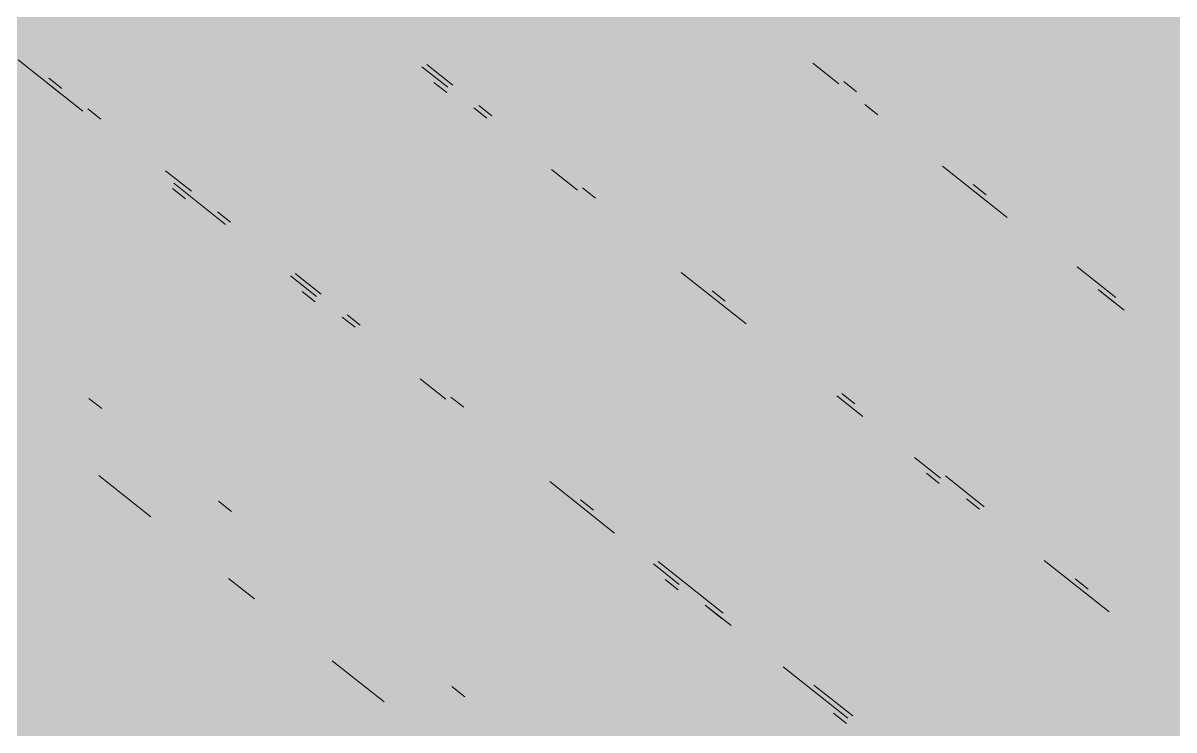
# Model space of a CAD drawing. Header units: millimetres. Extents: x 5 to 1315, y 5 to 292.
# Drawn here: x 1183.984 to 1186.931, y 95.285 to 97.095 of the extents above; entities that cross this region are included whole.
import ezdxf

# ---------------------------------------------------------------- set-up
doc = ezdxf.new("R2010")
doc.units = ezdxf.units.MM
doc.layers.add('EXISTING', color=7, linetype='Continuous')
doc.layers.add('IMAGES', color=7, linetype='Continuous')

# ---------------------------------------------------------------- blocks, each defined once
blk = doc.blocks.new('SHEET_03')
at = {"layer": 'EXISTING', "color": 250, "lineweight": 9}
for p, q in [((283.9719, 97.0011), (284.1378, 96.8694)), ((285.0059, 96.9835), (285.0723, 96.9308)), ((285.0848, 96.9367), (285.0184, 96.9893)), ((286.0068, 96.9922), (286.0732, 96.9395)), ((284.0808, 96.9143), (284.0476, 96.9407)), ((284.0839, 96.9279), (284.0507, 96.9543)), ((285.0692, 96.9172), (285.036, 96.9435)), ((286.1189, 96.919), (286.0857, 96.9454)), ((285.1387, 96.8781), (285.1719, 96.8518)), ((285.1844, 96.8576), (285.1512, 96.884)), ((286.1396, 96.8868), (286.1728, 96.8605)), ((284.1835, 96.8489), (284.1503, 96.8753)), ((286.3387, 96.7288), (286.5047, 96.5971)), ((284.4159, 96.6645), (284.3495, 96.7172)), ((285.3379, 96.7201), (285.4043, 96.6674)), ((284.4003, 96.6451), (284.3671, 96.6714)), ((284.3702, 96.685), (284.503, 96.5797)), ((285.45, 96.6469), (285.4168, 96.6733)), ((286.4508, 96.6556), (286.4176, 96.682)), ((284.5155, 96.5855), (284.4823, 96.6119)), ((286.7828, 96.3923), (286.6832, 96.4713)), ((284.669, 96.448), (284.7354, 96.3953)), ((284.7478, 96.4012), (284.6815, 96.4538)), ((285.6698, 96.4567), (285.8358, 96.325)), ((284.7322, 96.3817), (284.699, 96.408)), ((285.7819, 96.3835), (285.7487, 96.4099)), ((286.7371, 96.4127), (286.8035, 96.36)), ((286.7796, 96.3786), (286.7464, 96.405)), ((284.8474, 96.3221), (284.8142, 96.3485)), ((284.8018, 96.3426), (284.8349, 96.3163)), ((285.0009, 96.1846), (285.0673, 96.1319)), ((286.0682, 96.1406), (286.1346, 96.0879)), ((286.1139, 96.1201), (286.0807, 96.1465)), ((284.1864, 96.108), (284.1532, 96.1344)), ((285.113, 96.1114), (285.0798, 96.1378)), ((286.2673, 95.9826), (286.3337, 95.9299)), ((284.1786, 95.9367), (284.3114, 95.8314)), ((286.3306, 95.9163), (286.2974, 95.9426)), ((286.4458, 95.8568), (286.3462, 95.9358)), ((285.3329, 95.9212), (285.4989, 95.7895)), ((285.445, 95.848), (285.4118, 95.8744)), ((286.4001, 95.8772), (286.4333, 95.8509)), ((284.5183, 95.8446), (284.4851, 95.871)), ((285.5984, 95.7105), (285.6648, 95.6578)), ((285.7769, 95.5846), (285.6109, 95.7163)), ((286.5993, 95.7192), (286.7653, 95.5875)), ((284.5106, 95.6733), (284.577, 95.6206)), ((285.6617, 95.6442), (285.6285, 95.6705)), ((286.7114, 95.646), (286.6782, 95.6724)), ((285.7312, 95.6051), (285.7976, 95.5524)), ((285.7738, 95.571), (285.7406, 95.5974)), ((284.7762, 95.4626), (284.9089, 95.3572)), ((285.9304, 95.4471), (286.0964, 95.3154)), ((285.1158, 95.3705), (285.0826, 95.3969)), ((286.1089, 95.3213), (286.0093, 95.4003)), ((286.0932, 95.3018), (286.06, 95.3281))]:
    blk.add_line(p, q, dxfattribs=at)
at = {"layer": 'IMAGES', "color": 7}
for points in [[(283.9382, 97.0747), (284.0345, 97.0747), (283.9382, 97.1711), (284.0345, 97.1711)], [(284.0345, 97.0747), (284.6127, 97.0747), (284.0345, 97.1711), (284.6127, 97.1711)], [(284.6127, 97.0747), (284.7091, 97.0747), (284.6127, 97.1711), (284.7091, 97.1711)], [(284.7091, 97.0747), (284.9018, 97.0747), (284.7091, 97.1711), (284.9018, 97.1711)], [(284.9018, 97.0747), (285.0945, 97.0747), (284.9018, 97.1711), (285.0945, 97.1711)], [(285.0945, 97.0747), (285.3836, 97.0747), (285.0945, 97.1711), (285.3836, 97.1711)], [(285.3836, 97.0747), (285.48, 97.0747), (285.3836, 97.1711), (285.48, 97.1711)], [(285.48, 97.0747), (285.5764, 97.0747), (285.48, 97.1711), (285.5764, 97.1711)], [(285.5764, 97.0747), (285.6727, 97.0747), (285.5764, 97.1711), (285.6727, 97.1711)], [(285.6727, 97.0747), (285.7691, 97.0747), (285.6727, 97.1711), (285.7691, 97.1711)], [(285.7691, 97.0747), (285.8655, 97.0747), (285.7691, 97.1711), (285.8655, 97.1711)], [(285.8655, 97.0747), (285.9618, 97.0747), (285.8655, 97.1711), (285.9618, 97.1711)], [(285.9618, 97.0747), (286.0582, 97.0747), (285.9618, 97.1711), (286.0582, 97.1711)], [(286.0582, 97.0747), (286.1545, 97.0747), (286.0582, 97.1711), (286.1545, 97.1711)], [(286.1545, 97.0747), (286.7327, 97.0747), (286.1545, 97.1711), (286.7327, 97.1711)], [(286.7327, 97.0747), (286.9255, 97.0747), (286.7327, 97.1711), (286.9255, 97.1711)], [(286.9255, 97.0747), (287.0218, 97.0747), (286.9255, 97.1711), (287.0218, 97.1711)], [(283.8418, 96.9783), (284.0345, 96.9783), (283.8418, 97.0747), (284.0345, 97.0747)], [(284.0345, 96.9783), (284.1309, 96.9783), (284.0345, 97.0747), (284.1309, 97.0747)], [(284.1309, 96.9783), (284.7091, 96.9783), (284.1309, 97.0747), (284.7091, 97.0747)], [(284.7091, 96.9783), (284.8055, 96.9783), (284.7091, 97.0747), (284.8055, 97.0747)], [(284.8055, 96.8819), (284.9018, 96.8819), (284.8055, 97.0747), (284.9018, 97.0747)], [(284.9018, 96.8819), (285.0945, 96.8819), (284.9018, 97.0747), (285.0945, 97.0747)], [(285.0945, 96.9783), (285.1909, 96.9783), (285.0945, 97.0747), (285.1909, 97.0747)], [(285.1909, 96.9783), (285.48, 96.9783), (285.1909, 97.0747), (285.48, 97.0747)], [(285.48, 96.9783), (285.5764, 96.9783), (285.48, 97.0747), (285.5764, 97.0747)], [(285.5764, 96.9783), (285.6727, 96.9783), (285.5764, 97.0747), (285.6727, 97.0747)], [(285.6727, 96.9783), (285.7691, 96.9783), (285.6727, 97.0747), (285.7691, 97.0747)], [(285.7691, 96.9783), (285.9618, 96.9783), (285.7691, 97.0747), (285.9618, 97.0747)], [(285.9618, 96.9783), (286.0582, 96.9783), (285.9618, 97.0747), (286.0582, 97.0747)], [(286.0582, 96.9783), (286.1545, 96.9783), (286.0582, 97.0747), (286.1545, 97.0747)], [(286.1545, 96.9783), (286.2509, 96.9783), (286.1545, 97.0747), (286.2509, 97.0747)], [(286.2509, 96.9783), (286.7327, 96.9783), (286.2509, 97.0747), (286.7327, 97.0747)], [(286.7327, 96.9783), (286.8291, 96.9783), (286.7327, 97.0747), (286.8291, 97.0747)], [(286.8291, 96.9783), (286.9255, 96.9783), (286.8291, 97.0747), (286.9255, 97.0747)], [(286.9255, 96.9783), (287.1182, 96.9783), (286.9255, 97.0747), (287.1182, 97.0747)], [(283.9382, 96.8819), (284.0345, 96.8819), (283.9382, 96.9783), (284.0345, 96.9783)], [(284.0345, 96.8819), (284.1309, 96.8819), (284.0345, 96.9783), (284.1309, 96.9783)], [(284.1309, 96.8819), (284.2273, 96.8819), (284.1309, 96.9783), (284.2273, 96.9783)], [(284.2273, 96.8819), (284.3236, 96.8819), (284.2273, 96.9783), (284.3236, 96.9783)], [(284.3236, 96.8819), (284.8055, 96.8819), (284.3236, 96.9783), (284.8055, 96.9783)], [(285.0945, 96.8819), (285.1909, 96.8819), (285.0945, 96.9783), (285.1909, 96.9783)], [(285.1909, 96.8819), (285.3836, 96.8819), (285.1909, 96.9783), (285.3836, 96.9783)], [(285.3836, 96.8819), (285.6727, 96.8819), (285.3836, 96.9783), (285.6727, 96.9783)], [(285.6727, 96.8819), (285.7691, 96.8819), (285.6727, 96.9783), (285.7691, 96.9783)], [(285.7691, 96.8819), (285.8655, 96.8819), (285.7691, 96.9783), (285.8655, 96.9783)], [(285.8655, 96.8819), (285.9618, 96.8819), (285.8655, 96.9783), (285.9618, 96.9783)], [(285.9618, 96.7855), (286.0582, 96.7855), (285.9618, 96.9783), (286.0582, 96.9783)], [(286.0582, 96.8819), (286.1545, 96.8819), (286.0582, 96.9783), (286.1545, 96.9783)], [(286.1545, 96.8819), (286.2509, 96.8819), (286.1545, 96.9783), (286.2509, 96.9783)], [(286.2509, 96.8819), (286.3473, 96.8819), (286.2509, 96.9783), (286.3473, 96.9783)], [(286.3473, 96.8819), (286.8291, 96.8819), (286.3473, 96.9783), (286.8291, 96.9783)], [(286.8291, 96.8819), (286.9255, 96.8819), (286.8291, 96.9783), (286.9255, 96.9783)], [(286.9255, 96.8819), (287.0218, 96.8819), (286.9255, 96.9783), (287.0218, 96.9783)], [(283.9382, 96.7855), (284.0345, 96.7855), (283.9382, 96.8819), (284.0345, 96.8819)], [(284.0345, 96.7855), (284.2273, 96.7855), (284.0345, 96.8819), (284.2273, 96.8819)], [(284.2273, 96.7855), (284.3236, 96.7855), (284.2273, 96.8819), (284.3236, 96.8819)], [(284.3236, 96.7855), (284.42, 96.7855), (284.3236, 96.8819), (284.42, 96.8819)], [(284.42, 96.7855), (284.9018, 96.7855), (284.42, 96.8819), (284.9018, 96.8819)], [(284.9018, 96.7855), (285.0945, 96.7855), (284.9018, 96.8819), (285.0945, 96.8819)], [(285.0945, 96.7855), (285.1909, 96.7855), (285.0945, 96.8819), (285.1909, 96.8819)], [(285.1909, 96.7855), (285.2873, 96.7855), (285.1909, 96.8819), (285.2873, 96.8819)], [(285.2873, 96.7855), (285.3836, 96.7855), (285.2873, 96.8819), (285.3836, 96.8819)], [(285.3836, 96.7855), (285.7691, 96.7855), (285.3836, 96.8819), (285.7691, 96.8819)], [(285.7691, 96.7855), (285.8655, 96.7855), (285.7691, 96.8819), (285.8655, 96.8819)], [(285.8655, 96.7855), (285.9618, 96.7855), (285.8655, 96.8819), (285.9618, 96.8819)], [(286.0582, 96.7855), (286.1545, 96.7855), (286.0582, 96.8819), (286.1545, 96.8819)], [(286.1545, 96.7855), (286.2509, 96.7855), (286.1545, 96.8819), (286.2509, 96.8819)], [(286.2509, 96.7855), (286.3473, 96.7855), (286.2509, 96.8819), (286.3473, 96.8819)], [(286.3473, 96.7855), (286.4436, 96.7855), (286.3473, 96.8819), (286.4436, 96.8819)], [(286.4436, 96.7855), (286.9255, 96.7855), (286.4436, 96.8819), (286.9255, 96.8819)], [(286.9255, 96.7855), (287.0218, 96.7855), (286.9255, 96.8819), (287.0218, 96.8819)], [(283.6491, 96.6891), (284.0345, 96.6891), (283.6491, 96.7855), (284.0345, 96.7855)], [(284.0345, 96.6891), (284.1309, 96.6891), (284.0345, 96.7855), (284.1309, 96.7855)], [(284.1309, 96.6891), (284.2273, 96.6891), (284.1309, 96.7855), (284.2273, 96.7855)], [(284.2273, 96.6891), (284.42, 96.6891), (284.2273, 96.7855), (284.42, 96.7855)], [(284.42, 96.6891), (284.5164, 96.6891), (284.42, 96.7855), (284.5164, 96.7855)], [(284.5164, 96.6891), (285.0945, 96.6891), (284.5164, 96.7855), (285.0945, 96.7855)], [(285.0945, 96.6891), (285.1909, 96.6891), (285.0945, 96.7855), (285.1909, 96.7855)], [(285.1909, 96.6891), (285.2873, 96.6891), (285.1909, 96.7855), (285.2873, 96.7855)], [(285.2873, 96.6891), (285.3836, 96.6891), (285.2873, 96.7855), (285.3836, 96.7855)], [(285.3836, 96.6891), (285.48, 96.6891), (285.3836, 96.7855), (285.48, 96.7855)], [(285.48, 96.6891), (285.5764, 96.6891), (285.48, 96.7855), (285.5764, 96.7855)], [(285.5764, 96.6891), (285.8655, 96.6891), (285.5764, 96.7855), (285.8655, 96.7855)], [(285.8655, 96.6891), (285.9618, 96.6891), (285.8655, 96.7855), (285.9618, 96.7855)], [(285.9618, 96.6891), (286.0582, 96.6891), (285.9618, 96.7855), (286.0582, 96.7855)], [(286.0582, 96.6891), (286.1545, 96.6891), (286.0582, 96.7855), (286.1545, 96.7855)], [(286.1545, 96.6891), (286.2509, 96.6891), (286.1545, 96.7855), (286.2509, 96.7855)], [(286.2509, 96.6891), (286.3473, 96.6891), (286.2509, 96.7855), (286.3473, 96.7855)], [(286.3473, 96.6891), (286.4436, 96.6891), (286.3473, 96.7855), (286.4436, 96.7855)], [(286.4436, 96.6891), (287.1182, 96.6891), (286.4436, 96.7855), (287.1182, 96.7855)], [(283.8418, 96.4963), (284.3236, 96.4963), (283.8418, 96.6891), (284.3236, 96.6891)], [(284.3236, 96.5927), (284.5164, 96.5927), (284.3236, 96.6891), (284.5164, 96.6891)], [(284.5164, 96.5927), (284.7091, 96.5927), (284.5164, 96.6891), (284.7091, 96.6891)], [(284.7091, 96.5927), (285.1909, 96.5927), (284.7091, 96.6891), (285.1909, 96.6891)], [(285.1909, 96.5927), (285.2873, 96.5927), (285.1909, 96.6891), (285.2873, 96.6891)], [(285.2873, 96.5927), (285.3836, 96.5927), (285.2873, 96.6891), (285.3836, 96.6891)], [(285.3836, 96.5927), (285.5764, 96.5927), (285.3836, 96.6891), (285.5764, 96.6891)], [(285.5764, 96.5927), (285.6727, 96.5927), (285.5764, 96.6891), (285.6727, 96.6891)], [(285.6727, 96.5927), (285.7691, 96.5927), (285.6727, 96.6891), (285.7691, 96.6891)], [(285.7691, 96.5927), (285.9618, 96.5927), (285.7691, 96.6891), (285.9618, 96.6891)], [(285.9618, 96.5927), (286.0582, 96.5927), (285.9618, 96.6891), (286.0582, 96.6891)], [(286.0582, 96.4963), (286.1545, 96.4963), (286.0582, 96.6891), (286.1545, 96.6891)], [(286.1545, 96.5927), (286.2509, 96.5927), (286.1545, 96.6891), (286.2509, 96.6891)], [(286.2509, 96.5927), (286.3473, 96.5927), (286.2509, 96.6891), (286.3473, 96.6891)], [(286.3473, 96.5927), (286.4436, 96.5927), (286.3473, 96.6891), (286.4436, 96.6891)], [(286.4436, 96.5927), (286.54, 96.5927), (286.4436, 96.6891), (286.54, 96.6891)], [(286.54, 96.5927), (286.6364, 96.5927), (286.54, 96.6891), (286.6364, 96.6891)], [(286.6364, 96.5927), (286.7327, 96.5927), (286.6364, 96.6891), (286.7327, 96.6891)], [(286.7327, 96.5927), (287.2145, 96.5927), (286.7327, 96.6891), (287.2145, 96.6891)], [(284.3236, 96.4963), (284.42, 96.4963), (284.3236, 96.5927), (284.42, 96.5927)], [(284.42, 96.4963), (284.5164, 96.4963), (284.42, 96.5927), (284.5164, 96.5927)], [(284.5164, 96.4963), (284.6127, 96.4963), (284.5164, 96.5927), (284.6127, 96.5927)], [(284.6127, 96.4963), (284.7091, 96.4963), (284.6127, 96.5927), (284.7091, 96.5927)], [(284.7091, 96.4963), (284.8055, 96.4963), (284.7091, 96.5927), (284.8055, 96.5927)], [(284.8055, 96.4963), (285.2873, 96.4963), (284.8055, 96.5927), (285.2873, 96.5927)], [(285.2873, 96.4963), (285.3836, 96.4963), (285.2873, 96.5927), (285.3836, 96.5927)], [(285.3836, 96.4963), (285.48, 96.4963), (285.3836, 96.5927), (285.48, 96.5927)], [(285.48, 96.4963), (285.5764, 96.4963), (285.48, 96.5927), (285.5764, 96.5927)], [(285.5764, 96.4963), (285.6727, 96.4963), (285.5764, 96.5927), (285.6727, 96.5927)], [(285.6727, 96.4963), (285.7691, 96.4963), (285.6727, 96.5927), (285.7691, 96.5927)], [(285.7691, 96.4963), (285.8655, 96.4963), (285.7691, 96.5927), (285.8655, 96.5927)], [(285.8655, 96.4963), (286.0582, 96.4963), (285.8655, 96.5927), (286.0582, 96.5927)], [(286.1545, 96.4963), (286.2509, 96.4963), (286.1545, 96.5927), (286.2509, 96.5927)], [(286.2509, 96.4963), (286.54, 96.4963), (286.2509, 96.5927), (286.54, 96.5927)], [(286.54, 96.4963), (286.6364, 96.4963), (286.54, 96.5927), (286.6364, 96.5927)], [(286.6364, 96.4963), (286.7327, 96.4963), (286.6364, 96.5927), (286.7327, 96.5927)], [(286.7327, 96.4963), (286.8291, 96.4963), (286.7327, 96.5927), (286.8291, 96.5927)], [(286.8291, 96.4963), (287.3109, 96.4963), (286.8291, 96.5927), (287.3109, 96.5927)], [(283.8418, 96.3999), (284.42, 96.3999), (283.8418, 96.4963), (284.42, 96.4963)], [(284.42, 96.3999), (284.5164, 96.3999), (284.42, 96.4963), (284.5164, 96.4963)], [(284.5164, 96.3999), (284.6127, 96.3999), (284.5164, 96.4963), (284.6127, 96.4963)], [(284.6127, 96.3999), (284.7091, 96.3999), (284.6127, 96.4963), (284.7091, 96.4963)], [(284.7091, 96.3999), (284.8055, 96.3999), (284.7091, 96.4963), (284.8055, 96.4963)], [(284.8055, 96.3999), (285.3836, 96.3999), (284.8055, 96.4963), (285.3836, 96.4963)], [(285.3836, 96.3999), (285.48, 96.3999), (285.3836, 96.4963), (285.48, 96.4963)], [(285.48, 96.3999), (285.5764, 96.3999), (285.48, 96.4963), (285.5764, 96.4963)], [(285.5764, 96.3999), (285.6727, 96.3999), (285.5764, 96.4963), (285.6727, 96.4963)], [(285.6727, 96.3999), (285.7691, 96.3999), (285.6727, 96.4963), (285.7691, 96.4963)], [(285.7691, 96.3999), (285.8655, 96.3999), (285.7691, 96.4963), (285.8655, 96.4963)], [(285.8655, 96.3999), (285.9618, 96.3999), (285.8655, 96.4963), (285.9618, 96.4963)], [(285.9618, 96.3999), (286.1545, 96.3999), (285.9618, 96.4963), (286.1545, 96.4963)], [(286.1545, 96.3999), (286.3473, 96.3999), (286.1545, 96.4963), (286.3473, 96.4963)], [(286.3473, 96.3999), (286.4436, 96.3999), (286.3473, 96.4963), (286.4436, 96.4963)], [(286.4436, 96.3999), (286.6364, 96.3999), (286.4436, 96.4963), (286.6364, 96.4963)], [(286.6364, 96.3999), (286.7327, 96.3999), (286.6364, 96.4963), (286.7327, 96.4963)], [(286.7327, 96.3999), (286.8291, 96.3999), (286.7327, 96.4963), (286.8291, 96.4963)], [(286.8291, 96.3999), (286.9255, 96.3999), (286.8291, 96.4963), (286.9255, 96.4963)], [(286.9255, 96.3999), (287.0218, 96.3999), (286.9255, 96.4963), (287.0218, 96.4963)], [(283.9382, 96.3035), (284.0345, 96.3035), (283.9382, 96.3999), (284.0345, 96.3999)], [(284.0345, 96.3035), (284.1309, 96.3035), (284.0345, 96.3999), (284.1309, 96.3999)], [(284.1309, 96.3035), (284.5164, 96.3035), (284.1309, 96.3999), (284.5164, 96.3999)], [(284.5164, 96.3035), (284.6127, 96.3035), (284.5164, 96.3999), (284.6127, 96.3999)], [(284.6127, 96.3035), (284.7091, 96.3035), (284.6127, 96.3999), (284.7091, 96.3999)], [(284.7091, 96.3035), (284.9018, 96.3035), (284.7091, 96.3999), (284.9018, 96.3999)], [(284.9018, 96.3035), (284.9982, 96.3035), (284.9018, 96.3999), (284.9982, 96.3999)], [(284.9982, 96.3035), (285.0945, 96.3035), (284.9982, 96.3999), (285.0945, 96.3999)], [(285.0945, 96.3035), (285.5764, 96.3035), (285.0945, 96.3999), (285.5764, 96.3999)], [(285.5764, 96.3035), (285.6727, 96.3035), (285.5764, 96.3999), (285.6727, 96.3999)], [(285.6727, 96.3035), (285.8655, 96.3035), (285.6727, 96.3999), (285.8655, 96.3999)], [(285.8655, 96.3035), (285.9618, 96.3035), (285.8655, 96.3999), (285.9618, 96.3999)], [(285.9618, 96.3035), (286.0582, 96.3035), (285.9618, 96.3999), (286.0582, 96.3999)], [(286.0582, 96.3035), (286.3473, 96.3035), (286.0582, 96.3999), (286.3473, 96.3999)], [(286.3473, 96.3035), (286.4436, 96.3035), (286.3473, 96.3999), (286.4436, 96.3999)], [(286.4436, 96.3035), (286.54, 96.3035), (286.4436, 96.3999), (286.54, 96.3999)], [(286.54, 96.3035), (286.6364, 96.3035), (286.54, 96.3999), (286.6364, 96.3999)], [(286.6364, 96.3035), (286.7327, 96.3035), (286.6364, 96.3999), (286.7327, 96.3999)], [(286.7327, 96.3035), (286.9255, 96.3035), (286.7327, 96.3999), (286.9255, 96.3999)], [(286.9255, 96.3035), (287.0218, 96.3035), (286.9255, 96.3999), (287.0218, 96.3999)], [(283.7455, 96.2071), (284.0345, 96.2071), (283.7455, 96.3035), (284.0345, 96.3035)], [(284.0345, 96.2071), (284.2273, 96.2071), (284.0345, 96.3035), (284.2273, 96.3035)], [(284.2273, 96.2071), (284.7091, 96.2071), (284.2273, 96.3035), (284.7091, 96.3035)], [(284.7091, 96.2071), (284.8055, 96.2071), (284.7091, 96.3035), (284.8055, 96.3035)], [(284.8055, 96.2071), (284.9018, 96.2071), (284.8055, 96.3035), (284.9018, 96.3035)], [(284.9018, 96.2071), (284.9982, 96.2071), (284.9018, 96.3035), (284.9982, 96.3035)], [(284.9982, 96.2071), (285.0945, 96.2071), (284.9982, 96.3035), (285.0945, 96.3035)], [(285.0945, 96.2071), (285.1909, 96.2071), (285.0945, 96.3035), (285.1909, 96.3035)], [(285.1909, 96.2071), (285.6727, 96.2071), (285.1909, 96.3035), (285.6727, 96.3035)], [(285.6727, 96.2071), (285.7691, 96.2071), (285.6727, 96.3035), (285.7691, 96.3035)], [(285.7691, 96.2071), (285.8655, 96.2071), (285.7691, 96.3035), (285.8655, 96.3035)], [(285.8655, 96.2071), (286.0582, 96.2071), (285.8655, 96.3035), (286.0582, 96.3035)], [(286.0582, 96.2071), (286.1545, 96.2071), (286.0582, 96.3035), (286.1545, 96.3035)], [(286.1545, 96.2071), (286.4436, 96.2071), (286.1545, 96.3035), (286.4436, 96.3035)], [(286.4436, 96.2071), (286.54, 96.2071), (286.4436, 96.3035), (286.54, 96.3035)], [(286.54, 96.2071), (286.6364, 96.2071), (286.54, 96.3035), (286.6364, 96.3035)], [(286.6364, 96.2071), (286.7327, 96.2071), (286.6364, 96.3035), (286.7327, 96.3035)], [(286.7327, 96.2071), (286.8291, 96.2071), (286.7327, 96.3035), (286.8291, 96.3035)], [(286.8291, 96.2071), (286.9255, 96.2071), (286.8291, 96.3035), (286.9255, 96.3035)], [(286.9255, 96.2071), (287.0218, 96.2071), (286.9255, 96.3035), (287.0218, 96.3035)], [(283.9382, 96.1107), (284.0345, 96.1107), (283.9382, 96.2071), (284.0345, 96.2071)], [(284.0345, 96.1107), (284.1309, 96.1107), (284.0345, 96.2071), (284.1309, 96.2071)], [(284.1309, 96.1107), (284.2273, 96.1107), (284.1309, 96.2071), (284.2273, 96.2071)], [(284.2273, 96.1107), (284.3236, 96.1107), (284.2273, 96.2071), (284.3236, 96.2071)], [(284.3236, 96.1107), (284.8055, 96.1107), (284.3236, 96.2071), (284.8055, 96.2071)], [(284.8055, 96.1107), (284.9018, 96.1107), (284.8055, 96.2071), (284.9018, 96.2071)], [(284.9018, 96.1107), (285.0945, 96.1107), (284.9018, 96.2071), (285.0945, 96.2071)], [(285.0945, 96.1107), (285.1909, 96.1107), (285.0945, 96.2071), (285.1909, 96.2071)], [(285.1909, 96.1107), (285.2873, 96.1107), (285.1909, 96.2071), (285.2873, 96.2071)], [(285.2873, 96.1107), (285.7691, 96.1107), (285.2873, 96.2071), (285.7691, 96.2071)], [(285.7691, 96.1107), (285.8655, 96.1107), (285.7691, 96.2071), (285.8655, 96.2071)], [(285.8655, 96.1107), (285.9618, 96.1107), (285.8655, 96.2071), (285.9618, 96.2071)], [(285.9618, 96.1107), (286.1545, 96.1107), (285.9618, 96.2071), (286.1545, 96.2071)], [(286.1545, 96.1107), (286.2509, 96.1107), (286.1545, 96.2071), (286.2509, 96.2071)], [(286.2509, 96.1107), (286.3473, 96.1107), (286.2509, 96.2071), (286.3473, 96.2071)], [(286.3473, 96.1107), (286.54, 96.1107), (286.3473, 96.2071), (286.54, 96.2071)], [(286.54, 96.1107), (286.6364, 96.1107), (286.54, 96.2071), (286.6364, 96.2071)], [(286.6364, 96.1107), (286.7327, 96.1107), (286.6364, 96.2071), (286.7327, 96.2071)], [(286.7327, 96.1107), (286.8291, 96.1107), (286.7327, 96.2071), (286.8291, 96.2071)], [(286.8291, 96.1107), (286.9255, 96.1107), (286.8291, 96.2071), (286.9255, 96.2071)], [(286.9255, 96.1107), (287.0218, 96.1107), (286.9255, 96.2071), (287.0218, 96.2071)], [(283.9382, 96.0143), (284.0345, 96.0143), (283.9382, 96.1107), (284.0345, 96.1107)], [(284.0345, 96.0143), (284.1309, 96.0143), (284.0345, 96.1107), (284.1309, 96.1107)], [(284.1309, 96.0143), (284.3236, 96.0143), (284.1309, 96.1107), (284.3236, 96.1107)], [(284.3236, 96.0143), (284.42, 96.0143), (284.3236, 96.1107), (284.42, 96.1107)], [(284.42, 96.0143), (284.9018, 96.0143), (284.42, 96.1107), (284.9018, 96.1107)], [(284.9018, 96.0143), (284.9982, 96.0143), (284.9018, 96.1107), (284.9982, 96.1107)], [(284.9982, 96.0143), (285.0945, 96.0143), (284.9982, 96.1107), (285.0945, 96.1107)], [(285.0945, 96.0143), (285.1909, 96.0143), (285.0945, 96.1107), (285.1909, 96.1107)], [(285.1909, 96.0143), (285.2873, 96.0143), (285.1909, 96.1107), (285.2873, 96.1107)], [(285.2873, 96.0143), (285.3836, 96.0143), (285.2873, 96.1107), (285.3836, 96.1107)], [(285.3836, 96.0143), (285.48, 96.0143), (285.3836, 96.1107), (285.48, 96.1107)], [(285.48, 96.0143), (285.8655, 96.0143), (285.48, 96.1107), (285.8655, 96.1107)], [(285.8655, 96.0143), (285.9618, 96.0143), (285.8655, 96.1107), (285.9618, 96.1107)], [(285.9618, 96.0143), (286.0582, 96.0143), (285.9618, 96.1107), (286.0582, 96.1107)], [(286.0582, 96.0143), (286.1545, 96.0143), (286.0582, 96.1107), (286.1545, 96.1107)], [(286.1545, 96.0143), (286.2509, 96.0143), (286.1545, 96.1107), (286.2509, 96.1107)], [(286.2509, 96.0143), (286.3473, 96.0143), (286.2509, 96.1107), (286.3473, 96.1107)], [(286.3473, 96.0143), (286.4436, 96.0143), (286.3473, 96.1107), (286.4436, 96.1107)], [(286.4436, 96.0143), (286.7327, 96.0143), (286.4436, 96.1107), (286.7327, 96.1107)], [(286.7327, 96.0143), (286.8291, 96.0143), (286.7327, 96.1107), (286.8291, 96.1107)], [(286.8291, 96.0143), (286.9255, 96.0143), (286.8291, 96.1107), (286.9255, 96.1107)], [(286.9255, 96.0143), (287.0218, 96.0143), (286.9255, 96.1107), (287.0218, 96.1107)], [(283.9382, 95.9179), (284.0345, 95.9179), (283.9382, 96.0143), (284.0345, 96.0143)], [(284.0345, 95.9179), (284.1309, 95.9179), (284.0345, 96.0143), (284.1309, 96.0143)], [(284.1309, 95.9179), (284.42, 95.9179), (284.1309, 96.0143), (284.42, 96.0143)], [(284.42, 95.9179), (284.5164, 95.9179), (284.42, 96.0143), (284.5164, 96.0143)], [(284.5164, 95.9179), (284.6127, 95.9179), (284.5164, 96.0143), (284.6127, 96.0143)], [(284.6127, 95.9179), (284.9982, 95.9179), (284.6127, 96.0143), (284.9982, 96.0143)], [(284.9982, 95.9179), (285.0945, 95.9179), (284.9982, 96.0143), (285.0945, 96.0143)], [(285.0945, 95.9179), (285.1909, 95.9179), (285.0945, 96.0143), (285.1909, 96.0143)], [(285.1909, 95.9179), (285.3836, 95.9179), (285.1909, 96.0143), (285.3836, 96.0143)], [(285.3836, 95.9179), (285.48, 95.9179), (285.3836, 96.0143), (285.48, 96.0143)], [(285.48, 95.9179), (285.5764, 95.9179), (285.48, 96.0143), (285.5764, 96.0143)], [(285.5764, 95.9179), (286.0582, 95.9179), (285.5764, 96.0143), (286.0582, 96.0143)], [(286.0582, 95.9179), (286.1545, 95.9179), (286.0582, 96.0143), (286.1545, 96.0143)], [(286.1545, 95.9179), (286.2509, 95.9179), (286.1545, 96.0143), (286.2509, 96.0143)], [(286.2509, 95.9179), (286.4436, 95.9179), (286.2509, 96.0143), (286.4436, 96.0143)], [(286.4436, 95.9179), (286.54, 95.9179), (286.4436, 96.0143), (286.54, 96.0143)], [(286.54, 95.9179), (286.8291, 95.9179), (286.54, 96.0143), (286.8291, 96.0143)], [(286.8291, 95.9179), (287.0218, 95.9179), (286.8291, 96.0143), (287.0218, 96.0143)], [(283.5527, 95.8215), (284.0345, 95.8215), (283.5527, 95.9179), (284.0345, 95.9179)], [(284.0345, 95.8215), (284.1309, 95.8215), (284.0345, 95.9179), (284.1309, 95.9179)], [(284.1309, 95.8215), (284.2273, 95.8215), (284.1309, 95.9179), (284.2273, 95.9179)], [(284.2273, 95.8215), (284.3236, 95.8215), (284.2273, 95.9179), (284.3236, 95.9179)], [(284.3236, 95.8215), (284.42, 95.8215), (284.3236, 95.9179), (284.42, 95.9179)], [(284.42, 95.8215), (284.5164, 95.8215), (284.42, 95.9179), (284.5164, 95.9179)], [(284.5164, 95.8215), (284.6127, 95.8215), (284.5164, 95.9179), (284.6127, 95.9179)], [(284.6127, 95.8215), (284.7091, 95.8215), (284.6127, 95.9179), (284.7091, 95.9179)], [(284.7091, 95.8215), (285.1909, 95.8215), (284.7091, 95.9179), (285.1909, 95.9179)], [(285.1909, 95.8215), (285.2873, 95.8215), (285.1909, 95.9179), (285.2873, 95.9179)], [(285.2873, 95.8215), (285.48, 95.8215), (285.2873, 95.9179), (285.48, 95.9179)], [(285.48, 95.8215), (285.5764, 95.8215), (285.48, 95.9179), (285.5764, 95.9179)], [(285.5764, 95.8215), (285.6727, 95.8215), (285.5764, 95.9179), (285.6727, 95.9179)], [(285.6727, 95.8215), (286.1545, 95.8215), (285.6727, 95.9179), (286.1545, 95.9179)], [(286.1545, 95.8215), (286.2509, 95.8215), (286.1545, 95.9179), (286.2509, 95.9179)], [(286.2509, 95.8215), (286.3473, 95.8215), (286.2509, 95.9179), (286.3473, 95.9179)], [(286.3473, 95.8215), (286.54, 95.8215), (286.3473, 95.9179), (286.54, 95.9179)], [(286.54, 95.8215), (286.6364, 95.8215), (286.54, 95.9179), (286.6364, 95.9179)], [(286.6364, 95.8215), (287.0218, 95.8215), (286.6364, 95.9179), (287.0218, 95.9179)], [(283.6491, 95.7251), (284.1309, 95.7251), (283.6491, 95.8215), (284.1309, 95.8215)], [(284.1309, 95.7251), (284.2273, 95.7251), (284.1309, 95.8215), (284.2273, 95.8215)], [(284.2273, 95.7251), (284.3236, 95.7251), (284.2273, 95.8215), (284.3236, 95.8215)], [(284.3236, 95.7251), (284.42, 95.7251), (284.3236, 95.8215), (284.42, 95.8215)], [(284.42, 95.7251), (284.6127, 95.7251), (284.42, 95.8215), (284.6127, 95.8215)], [(284.6127, 95.7251), (284.7091, 95.7251), (284.6127, 95.8215), (284.7091, 95.8215)], [(284.7091, 95.7251), (284.8055, 95.7251), (284.7091, 95.8215), (284.8055, 95.8215)], [(284.8055, 95.7251), (284.9018, 95.7251), (284.8055, 95.8215), (284.9018, 95.8215)], [(284.9018, 95.7251), (285.2873, 95.7251), (284.9018, 95.8215), (285.2873, 95.8215)], [(285.2873, 95.7251), (285.3836, 95.7251), (285.2873, 95.8215), (285.3836, 95.8215)], [(285.3836, 95.7251), (285.5764, 95.7251), (285.3836, 95.8215), (285.5764, 95.8215)], [(285.5764, 95.7251), (285.6727, 95.7251), (285.5764, 95.8215), (285.6727, 95.8215)], [(285.6727, 95.7251), (286.2509, 95.7251), (285.6727, 95.8215), (286.2509, 95.8215)], [(286.2509, 95.7251), (286.3473, 95.7251), (286.2509, 95.8215), (286.3473, 95.8215)], [(286.3473, 95.7251), (286.4436, 95.7251), (286.3473, 95.8215), (286.4436, 95.8215)], [(286.4436, 95.7251), (286.54, 95.7251), (286.4436, 95.8215), (286.54, 95.8215)], [(286.54, 95.7251), (286.6364, 95.7251), (286.54, 95.8215), (286.6364, 95.8215)], [(286.6364, 95.7251), (286.7327, 95.7251), (286.6364, 95.8215), (286.7327, 95.8215)], [(286.7327, 95.7251), (286.8291, 95.7251), (286.7327, 95.8215), (286.8291, 95.8215)], [(286.8291, 95.7251), (287.0218, 95.7251), (286.8291, 95.8215), (287.0218, 95.8215)], [(283.7455, 95.6287), (284.2273, 95.6287), (283.7455, 95.7251), (284.2273, 95.7251)], [(284.2273, 95.6287), (284.3236, 95.6287), (284.2273, 95.7251), (284.3236, 95.7251)], [(284.3236, 95.6287), (284.42, 95.6287), (284.3236, 95.7251), (284.42, 95.7251)], [(284.42, 95.6287), (284.6127, 95.6287), (284.42, 95.7251), (284.6127, 95.7251)], [(284.6127, 95.6287), (284.7091, 95.6287), (284.6127, 95.7251), (284.7091, 95.7251)], [(284.7091, 95.6287), (284.8055, 95.6287), (284.7091, 95.7251), (284.8055, 95.7251)], [(284.8055, 95.6287), (284.9018, 95.6287), (284.8055, 95.7251), (284.9018, 95.7251)], [(284.9018, 95.6287), (285.3836, 95.6287), (284.9018, 95.7251), (285.3836, 95.7251)], [(285.3836, 95.6287), (285.48, 95.6287), (285.3836, 95.7251), (285.48, 95.7251)], [(285.48, 95.6287), (285.5764, 95.6287), (285.48, 95.7251), (285.5764, 95.7251)], [(285.5764, 95.6287), (285.7691, 95.6287), (285.5764, 95.7251), (285.7691, 95.7251)], [(285.7691, 95.6287), (285.9618, 95.6287), (285.7691, 95.7251), (285.9618, 95.7251)], [(285.9618, 95.6287), (286.3473, 95.6287), (285.9618, 95.7251), (286.3473, 95.7251)], [(286.3473, 95.6287), (286.4436, 95.6287), (286.3473, 95.7251), (286.4436, 95.7251)], [(286.4436, 95.6287), (286.54, 95.6287), (286.4436, 95.7251), (286.54, 95.7251)], [(286.54, 95.6287), (286.7327, 95.6287), (286.54, 95.7251), (286.7327, 95.7251)], [(286.7327, 95.6287), (286.8291, 95.6287), (286.7327, 95.7251), (286.8291, 95.7251)], [(286.8291, 95.6287), (286.9255, 95.6287), (286.8291, 95.7251), (286.9255, 95.7251)], [(286.9255, 95.6287), (287.1182, 95.6287), (286.9255, 95.7251), (287.1182, 95.7251)], [(283.9382, 95.5323), (284.3236, 95.5323), (283.9382, 95.6287), (284.3236, 95.6287)], [(284.3236, 95.5323), (284.42, 95.5323), (284.3236, 95.6287), (284.42, 95.6287)], [(284.42, 95.5323), (284.5164, 95.5323), (284.42, 95.6287), (284.5164, 95.6287)], [(284.5164, 95.5323), (284.6127, 95.5323), (284.5164, 95.6287), (284.6127, 95.6287)], [(284.6127, 95.5323), (284.8055, 95.5323), (284.6127, 95.6287), (284.8055, 95.6287)], [(284.8055, 95.5323), (284.9018, 95.5323), (284.8055, 95.6287), (284.9018, 95.6287)], [(284.9018, 95.5323), (284.9982, 95.5323), (284.9018, 95.6287), (284.9982, 95.6287)], [(284.9982, 95.5323), (285.0945, 95.5323), (284.9982, 95.6287), (285.0945, 95.6287)], [(285.0945, 95.5323), (285.5764, 95.5323), (285.0945, 95.6287), (285.5764, 95.6287)], [(285.5764, 95.5323), (285.6727, 95.5323), (285.5764, 95.6287), (285.6727, 95.6287)], [(285.6727, 95.5323), (285.8655, 95.5323), (285.6727, 95.6287), (285.8655, 95.6287)], [(285.8655, 95.5323), (285.9618, 95.5323), (285.8655, 95.6287), (285.9618, 95.6287)], [(285.9618, 95.5323), (286.0582, 95.5323), (285.9618, 95.6287), (286.0582, 95.6287)], [(286.0582, 95.5323), (286.54, 95.5323), (286.0582, 95.6287), (286.54, 95.6287)], [(286.54, 95.5323), (286.6364, 95.5323), (286.54, 95.6287), (286.6364, 95.6287)], [(286.6364, 95.5323), (286.8291, 95.5323), (286.6364, 95.6287), (286.8291, 95.6287)], [(286.8291, 95.5323), (286.9255, 95.5323), (286.8291, 95.6287), (286.9255, 95.6287)], [(286.9255, 95.5323), (287.0218, 95.5323), (286.9255, 95.6287), (287.0218, 95.6287)], [(283.9382, 95.4359), (284.0345, 95.4359), (283.9382, 95.5323), (284.0345, 95.5323)], [(284.0345, 95.4359), (284.5164, 95.4359), (284.0345, 95.5323), (284.5164, 95.5323)], [(284.5164, 95.4359), (284.6127, 95.4359), (284.5164, 95.5323), (284.6127, 95.5323)], [(284.6127, 95.4359), (284.7091, 95.4359), (284.6127, 95.5323), (284.7091, 95.5323)], [(284.7091, 95.4359), (284.9018, 95.4359), (284.7091, 95.5323), (284.9018, 95.5323)], [(284.9018, 95.3395), (284.9982, 95.3395), (284.9018, 95.5323), (284.9982, 95.5323)], [(284.9982, 95.4359), (285.0945, 95.4359), (284.9982, 95.5323), (285.0945, 95.5323)], [(285.0945, 95.4359), (285.1909, 95.4359), (285.0945, 95.5323), (285.1909, 95.5323)], [(285.1909, 95.4359), (285.6727, 95.4359), (285.1909, 95.5323), (285.6727, 95.5323)], [(285.6727, 95.4359), (285.7691, 95.4359), (285.6727, 95.5323), (285.7691, 95.5323)], [(285.7691, 95.4359), (285.8655, 95.4359), (285.7691, 95.5323), (285.8655, 95.5323)], [(285.8655, 95.4359), (285.9618, 95.4359), (285.8655, 95.5323), (285.9618, 95.5323)], [(285.9618, 95.4359), (286.0582, 95.4359), (285.9618, 95.5323), (286.0582, 95.5323)], [(286.0582, 95.4359), (286.1545, 95.4359), (286.0582, 95.5323), (286.1545, 95.5323)], [(286.1545, 95.4359), (286.6364, 95.4359), (286.1545, 95.5323), (286.6364, 95.5323)], [(286.6364, 95.4359), (286.7327, 95.4359), (286.6364, 95.5323), (286.7327, 95.5323)], [(286.7327, 95.4359), (286.8291, 95.4359), (286.7327, 95.5323), (286.8291, 95.5323)], [(286.8291, 95.4359), (287.0218, 95.4359), (286.8291, 95.5323), (287.0218, 95.5323)], [(283.9382, 95.3395), (284.0345, 95.3395), (283.9382, 95.4359), (284.0345, 95.4359)], [(284.0345, 95.3395), (284.1309, 95.3395), (284.0345, 95.4359), (284.1309, 95.4359)], [(284.1309, 95.3395), (284.6127, 95.3395), (284.1309, 95.4359), (284.6127, 95.4359)], [(284.6127, 95.3395), (284.7091, 95.3395), (284.6127, 95.4359), (284.7091, 95.4359)], [(284.7091, 95.3395), (284.8055, 95.3395), (284.7091, 95.4359), (284.8055, 95.4359)], [(284.8055, 95.3395), (284.9018, 95.3395), (284.8055, 95.4359), (284.9018, 95.4359)], [(284.9982, 95.3395), (285.0945, 95.3395), (284.9982, 95.4359), (285.0945, 95.4359)], [(285.0945, 95.3395), (285.1909, 95.3395), (285.0945, 95.4359), (285.1909, 95.4359)], [(285.1909, 95.3395), (285.3836, 95.3395), (285.1909, 95.4359), (285.3836, 95.4359)], [(285.3836, 95.3395), (285.7691, 95.3395), (285.3836, 95.4359), (285.7691, 95.4359)], [(285.7691, 95.3395), (285.8655, 95.3395), (285.7691, 95.4359), (285.8655, 95.4359)], [(285.8655, 95.3395), (285.9618, 95.3395), (285.8655, 95.4359), (285.9618, 95.4359)], [(285.9618, 95.3395), (286.1545, 95.3395), (285.9618, 95.4359), (286.1545, 95.4359)], [(286.1545, 95.3395), (286.2509, 95.3395), (286.1545, 95.4359), (286.2509, 95.4359)], [(286.2509, 95.3395), (286.7327, 95.3395), (286.2509, 95.4359), (286.7327, 95.4359)], [(286.7327, 95.3395), (286.8291, 95.3395), (286.7327, 95.4359), (286.8291, 95.4359)], [(286.8291, 95.3395), (286.9255, 95.3395), (286.8291, 95.4359), (286.9255, 95.4359)], [(286.9255, 95.3395), (287.1182, 95.3395), (286.9255, 95.4359), (287.1182, 95.4359)], [(283.9382, 95.2431), (284.0345, 95.2431), (283.9382, 95.3395), (284.0345, 95.3395)], [(284.0345, 95.2431), (284.1309, 95.2431), (284.0345, 95.3395), (284.1309, 95.3395)], [(284.1309, 95.2431), (284.7091, 95.2431), (284.1309, 95.3395), (284.7091, 95.3395)], [(284.7091, 95.2431), (284.8055, 95.2431), (284.7091, 95.3395), (284.8055, 95.3395)], [(284.8055, 95.2431), (284.9018, 95.2431), (284.8055, 95.3395), (284.9018, 95.3395)], [(284.9018, 95.2431), (284.9982, 95.2431), (284.9018, 95.3395), (284.9982, 95.3395)], [(284.9982, 95.2431), (285.0945, 95.2431), (284.9982, 95.3395), (285.0945, 95.3395)], [(285.0945, 95.2431), (285.2873, 95.2431), (285.0945, 95.3395), (285.2873, 95.3395)], [(285.2873, 95.2431), (285.3836, 95.2431), (285.2873, 95.3395), (285.3836, 95.3395)], [(285.3836, 95.2431), (285.8655, 95.2431), (285.3836, 95.3395), (285.8655, 95.3395)], [(285.8655, 95.2431), (285.9618, 95.2431), (285.8655, 95.3395), (285.9618, 95.3395)], [(285.9618, 95.2431), (286.0582, 95.2431), (285.9618, 95.3395), (286.0582, 95.3395)], [(286.0582, 95.2431), (286.1545, 95.2431), (286.0582, 95.3395), (286.1545, 95.3395)], [(286.1545, 95.2431), (286.2509, 95.2431), (286.1545, 95.3395), (286.2509, 95.3395)], [(286.2509, 95.2431), (286.3473, 95.2431), (286.2509, 95.3395), (286.3473, 95.3395)], [(286.3473, 95.2431), (286.9255, 95.2431), (286.3473, 95.3395), (286.9255, 95.3395)], [(286.9255, 95.2431), (287.0218, 95.2431), (286.9255, 95.3395), (287.0218, 95.3395)]]:
    blk.add_solid(points, dxfattribs=at)

msp = doc.modelspace()

# ---------------------------------------------------------------- block references
msp.add_blockref('SHEET_03', (900, 0))

doc.saveas('drawing.dxf')
